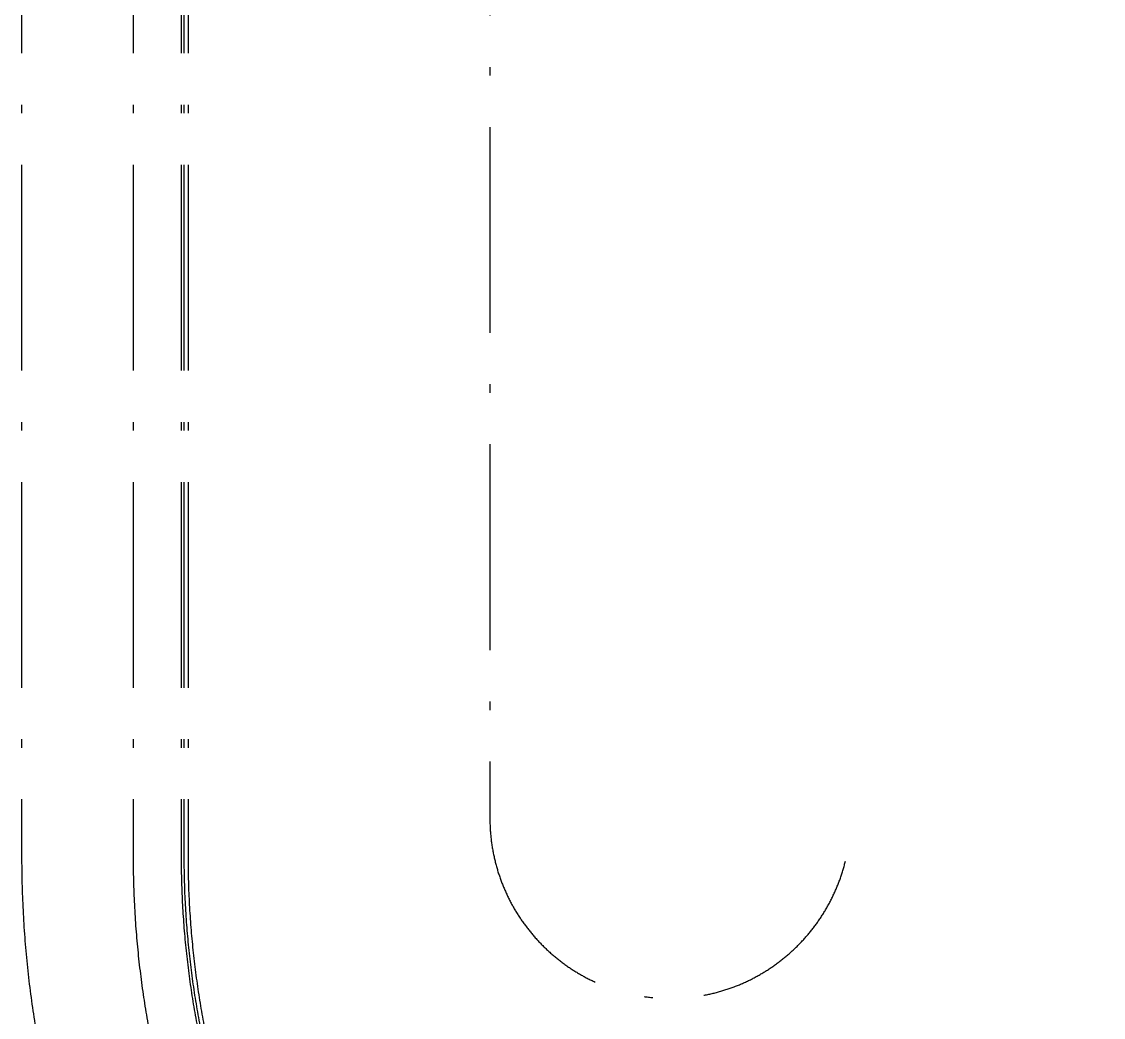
# Model space of a CAD drawing. Header units: millimetres. Extents: x -5652 to 25395, y -6121 to 34812.
# Drawn here: x 12781 to 19088, y -881 to 4925 of the extents above; entities that cross this region are included whole.
import ezdxf

# ---------------------------------------------------------------- set-up
doc = ezdxf.new("R2010")
doc.units = ezdxf.units.MM
doc.linetypes.add('ACAD_ISO10W100', pattern=[18.5, 12, -3, 0.5, -3])
doc.layers.add('100 noprint', color=1, linetype='Continuous', plot=False)

msp = doc.modelspace()

# ---------------------------------------------------------------- linework, layer by layer
at = {"layer": '100 noprint', "color": 1, "linetype": 'ACAD_ISO10W100', "lineweight": -2, "ltscale": 100}
for points in [[(15511.2, 13560.1), (15511.2, 280.6, 1), (17614.4, 280.6)], [(12781.2, 13340.1), (12781.2, 60.6, 1), (25144.7, 60.6)], [(13431.2, 13340.1), (13431.2, 60.6, 1), (24494.7, 60.6)], [(13711.2, 13340.1), (13711.2, 60.6, 1), (24214.7, 60.6)], [(13727.2, 13340.1), (13727.2, 60.6, 1), (24198.7, 60.6)], [(13751.2, 13340.1), (13751.2, 60.6, 1), (24174.7, 60.6)]]:
    msp.add_lwpolyline(points, format="xyb", dxfattribs=at)

doc.saveas('drawing.dxf')
